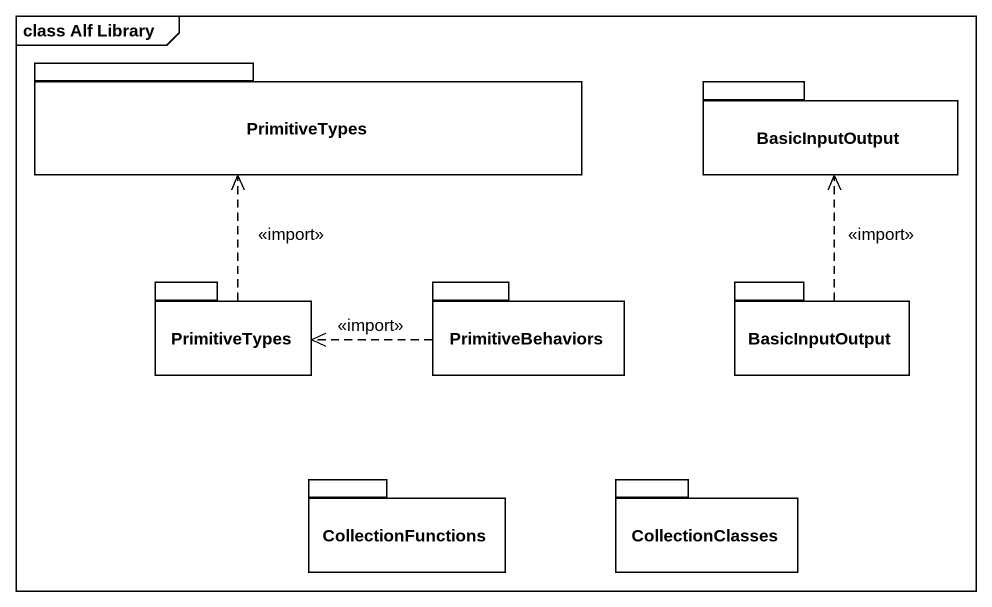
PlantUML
@startuml
mainframe class Alf Library
package PrimitiveTypes {
}
package BasicInputOutput {
}
package "PrimitiveTypes" as PrimitiveTypes_2 {
}
package PrimitiveBehaviors {
}
package "BasicInputOutput" as BasicInputOutput_2 {
}
package CollectionFunctions {
}
package CollectionClasses {
}
PrimitiveTypes_2 .up.> PrimitiveTypes : <<import>>
PrimitiveBehaviors .left.> PrimitiveTypes_2 : <<import>>
BasicInputOutput_2 .up.> BasicInputOutput : <<import>>
@enduml
